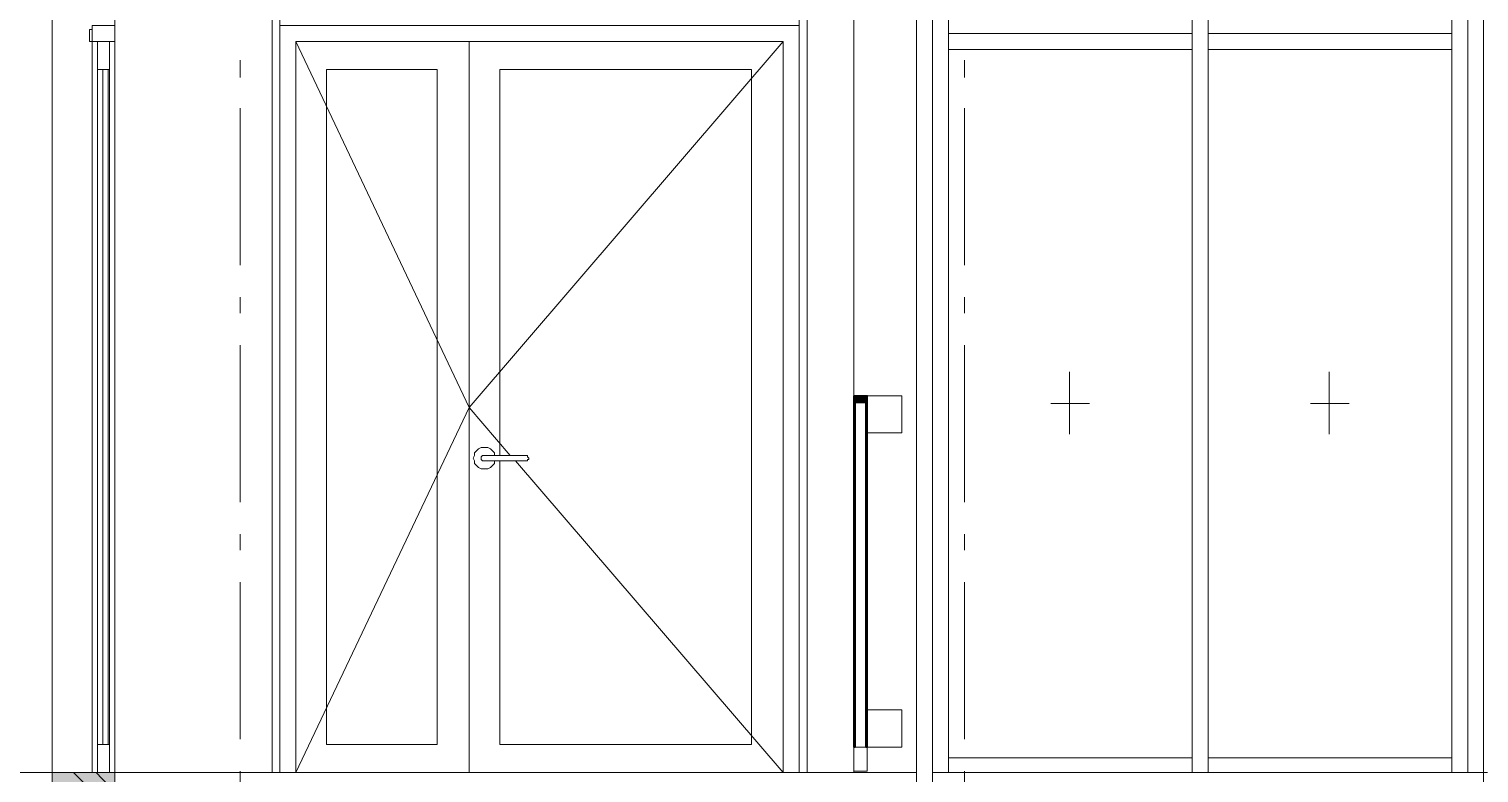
# Model space of a CAD drawing. Header units: millimetres. Extents: x -135211 to 49383, y -8033 to 228499.
# Drawn here: x -96319 to -91709, y 57054 to 59421 of the extents above; entities that cross this region are included whole.
import ezdxf

# ---------------------------------------------------------------- set-up
doc = ezdxf.new("R2010")
doc.units = ezdxf.units.MM
doc.layers.add('PDF _Геометрия', color=7, linetype='Continuous', true_color=0x1d1d1d)
doc.layers.add('PDF _Сплошная заливка', color=7, linetype='Continuous', true_color=0xffffff)

msp = doc.modelspace()

# ---------------------------------------------------------------- hatches: boundary and pattern name
at = {"layer": 'PDF _Сплошная заливка', "transparency": 33554559}
h = msp.add_hatch(color=256, dxfattribs=at)
h.paths.add_polyline_path([(-96045.5, 57056.4), (-96244.5, 57056.4), (-96244.5, 56976), (-96045.5, 56976)])
h.paths.add_polyline_path([(-96244.5, 60256.6), (-96045.5, 60256.6), (-96045.5, 60933.9), (-96244.5, 60933.9)])
h.paths.add_polyline_path([(-96244.5, 59456.6), (-96045.5, 59456.6), (-96045.5, 59854.5), (-96244.5, 59854.5)])
at = {"layer": 'PDF _Сплошная заливка', "true_color": 0x808080, "transparency": 33554559}
msp.add_hatch(color=8, dxfattribs=at).paths.add_polyline_path([(-93696.2, 58254.4), (-93696.2, 58233.2), (-93653.8, 58233.2), (-93653.8, 58254.4)])
h = msp.add_hatch(color=8, dxfattribs=at)
h.paths.add_polyline_path([(-93696.2, 57136.9), (-93691.9, 58233.2), (-93696.2, 58233.2)])
h.paths.add_polyline_path([(-93658.1, 57136.9), (-93653.8, 58233.2), (-93658.1, 58233.2)])

# ---------------------------------------------------------------- linework, layer by layer
at = {"layer": 'PDF _Геометрия', "color": 7, "lineweight": 9}
for points in [[(-95546, 60933.9), (-95546, 57056.4), (-95546, 60933.9), (-96045.5, 60933.9), (-96045.5, 57708.3)], [(-93696.2, 60523.3), (-95546, 60523.3), (-95546, 59456.6), (-93844.3, 59456.6), (-93844.3, 57056.4), (-95546, 57056.4), (-95546, 59456.6), (-95520.6, 59456.6), (-95520.6, 57056.4), (-95520.6, 59431.2), (-93869.7, 59431.2), (-93869.7, 57056.4), (-93920.5, 57056.4), (-93920.5, 59380.4), (-95469.8, 59380.4), (-95469.8, 57056.4), (-95520.6, 57056.4), (-95546, 57056.4)], [(-91757.4, 59803.7), (-91744.7, 59803.7), (-91744.7, 59778.3), (-91744.7, 59854.5), (-91693.9, 59854.5), (-91693.9, 59778.3), (-91693.9, 59380.4), (-91693.9, 57056.4), (-91744.7, 57056.4), (-91744.7, 59380.4), (-91744.7, 59778.3), (-91744.7, 59380.4), (-91744.7, 57056.4), (-91795.5, 57056.4), (-92570.2, 57056.4), (-92570.2, 57103), (-91795.5, 57103), (-91795.5, 57056.4), (-91795.5, 59380.4), (-91795.5, 59778.3), (-91795.5, 59803.7), (-91744.7, 59803.7)], [(-91770.1, 59803.7), (-92595.6, 59803.7), (-93196.7, 59803.7), (-92621, 59803.7), (-92570.2, 59803.7), (-92570.2, 59778.3), (-92570.2, 59380.4), (-92570.2, 57056.4), (-92621, 57056.4), (-92621, 59380.4), (-92621, 59778.3), (-92621, 59803.7), (-92621, 59752.9), (-93196.7, 59752.9)], [(-93696.2, 59748.7), (-93696.2, 59655.5), (-93696.2, 57056.4), (-93696.2, 59494.7), (-93704.6, 59494.7), (-93704.6, 59498.9), (-93704.6, 59621.7), (-93704.6, 59625.9), (-93704.6, 59630.1), (-93704.6, 59634.4), (-93704.6, 59638.6), (-93704.6, 59642.8), (-93704.6, 59655.5), (-93696.2, 59655.5), (-93497.2, 59655.5), (-93497.2, 57708.3), (-93497.2, 59240.7)], [(-93497.2, 56324.1), (-91693.9, 56324.1), (-91693.9, 56976), (-93446.4, 56976), (-93446.4, 59655.5), (-93446.4, 56976), (-93497.2, 56976), (-93497.2, 59655.5), (-93446.4, 59655.5), (-93446.4, 59380.4), (-93446.4, 57056.4), (-93395.6, 57056.4), (-93395.6, 59380.4), (-93395.6, 59655.5)], [(-93696.2, 57056.4), (-93696.2, 59634.4), (-93497.2, 59634.4), (-93497.2, 57708.3)], [(-96244.5, 57056.4), (-96244.5, 59456.6), (-96045.5, 59456.6), (-96045.5, 57056.4), (-96045.5, 59380.4)], [(-96117.5, 57056.4), (-96117.5, 59380.4), (-96125.9, 59380.4), (-96125.9, 59418.5), (-96117.5, 59418.5)], [(-96100.5, 57056.4), (-96100.5, 59380.4)], [(-96062.4, 57056.4), (-96062.4, 59380.4)], [(-95469.8, 59380.4), (-94919.5, 58216.3), (-95469.8, 57056.4), (-95469.8, 59380.4), (-94919.5, 59380.4), (-94919.5, 57056.4), (-94208.4, 57056.4)], [(-94771.4, 58047), (-93920.5, 57056.4), (-93920.5, 59380.4), (-94919.5, 59380.4), (-94919.5, 57056.4)], [(-93920.5, 59380.4), (-94919.5, 58216.3), (-94788.3, 58063.9)], [(-95647.6, 59266.1), (-95647.6, 59321.1)], [(-94822.2, 58063.9), (-94822.2, 59291.5), (-94022.1, 59291.5), (-94022.1, 57145.3), (-94822.2, 57145.3), (-94822.2, 58047)], [(-93344.8, 59266.1), (-93344.8, 59321.1)], [(-95647.6, 58669.2), (-95647.6, 59168.7)], [(-93344.8, 58669.2), (-93344.8, 59168.7)], [(-95647.6, 58516.8), (-95647.6, 58567.6)], [(-93344.8, 58516.8), (-93344.8, 58567.6)], [(-95647.6, 57915.8), (-95647.6, 58415.3)], [(-93344.8, 57915.8), (-93344.8, 58415.3)], [(-93010.4, 58330.6), (-93010.4, 58131.6)], [(-92185, 58330.6), (-92185, 58131.6)], [(-93696.2, 58135.9), (-93696.2, 58254.4), (-93543.8, 58254.4), (-93543.8, 58135.9), (-93653.8, 58135.9)], [(-93653.8, 58233.2), (-93653.8, 57060.7), (-93696.2, 57060.7), (-93696.2, 58233.2)], [(-93658.1, 58233.2), (-93658.1, 57136.9), (-93691.9, 57136.9), (-93691.9, 58233.2)], [(-92946.9, 58229), (-93069.7, 58229)], [(-92121.5, 58229), (-92244.2, 58229)], [(-95647.6, 57763.4), (-95647.6, 57814.2)], [(-93344.8, 57763.4), (-93344.8, 57814.2)], [(-95647.6, 57162.3), (-95647.6, 57661.8)], [(-93344.8, 57162.3), (-93344.8, 57661.8)], [(-93696.2, 57136.9), (-93696.2, 57255.4)], [(-93653.8, 57255.4), (-93543.8, 57255.4), (-93543.8, 57136.9), (-93653.8, 57136.9)], [(-95647.6, 57009.9), (-95647.6, 57060.7)], [(-93658.1, 57060.7), (-93691.9, 57060.7)], [(-93446.4, 57056.4), (-91693.9, 57056.4), (-91693.9, 56976), (-93446.4, 56976), (-93497.2, 56976)], [(-93344.8, 57009.9), (-93344.8, 57060.7)], [(-92887.6, 57056.4), (-92845.3, 57056.4)], [(-92803, 57056.4), (-92739.5, 57056.4)], [(-92697.2, 57056.4), (-92633.7, 57056.4)], [(-92595.6, 57056.4), (-92527.8, 57056.4)], [(-92489.7, 57056.4), (-92422, 57056.4)], [(-92383.9, 57056.4), (-92316.2, 57056.4)], [(-92278.1, 57056.4), (-92210.3, 57056.4)], [(-92172.3, 57056.4), (-92104.5, 57056.4)], [(-92066.4, 57056.4), (-91998.7, 57056.4)], [(-91960.6, 57056.4), (-91892.9, 57056.4)], [(-91854.8, 57056.4), (-91787, 57056.4)], [(-91748.9, 57056.4), (-91681.2, 57056.4)]]:
    msp.add_lwpolyline(points, dxfattribs=at)
for points in [[(-96045.5, 59431.2), (-96117.5, 59431.2), (-96117.5, 59380.4), (-96045.5, 59380.4)], [(-93844.3, 59456.6), (-93844.3, 57056.4), (-93869.7, 57056.4), (-93869.7, 59456.6)], [(-96100.5, 59380.4), (-96100.5, 59291.5), (-96062.4, 59291.5), (-96062.4, 59380.4)], [(-93395.6, 59405.8), (-92621, 59405.8), (-92621, 59355), (-93395.6, 59355)], [(-92570.2, 59405.8), (-91795.5, 59405.8), (-91795.5, 59355), (-92570.2, 59355)], [(-96100.5, 59291.5), (-96100.5, 57145.3), (-96100.5, 57056.4), (-96062.4, 57056.4), (-96062.4, 57145.3), (-96100.5, 57145.3)], [(-96083.6, 59291.5), (-96083.6, 57145.3), (-96066.7, 57145.3), (-96066.7, 59291.5)], [(-96062.4, 57145.3), (-96062.4, 59291.5)], [(-95021.1, 59291.5), (-95372.5, 59291.5), (-95372.5, 57145.3), (-95021.1, 57145.3)], [(-94906.8, 58055.4), (-94902.6, 58047), (-94902.6, 58038.5), (-94894.1, 58030), (-94889.9, 58025.8), (-94881.4, 58021.6), (-94872.9, 58021.6), (-94860.3, 58021.6), (-94851.8, 58025.8), (-94847.6, 58030), (-94839.1, 58038.5), (-94839.1, 58047), (-94868.7, 58047), (-94872.9, 58047), (-94877.2, 58047), (-94881.4, 58051.2), (-94881.4, 58055.4), (-94881.4, 58059.7), (-94877.2, 58063.9), (-94872.9, 58063.9), (-94868.7, 58063.9), (-94839.1, 58063.9), (-94839.1, 58072.4), (-94847.6, 58080.8), (-94851.8, 58085.1), (-94860.3, 58089.3), (-94872.9, 58089.3), (-94881.4, 58089.3), (-94889.9, 58085.1), (-94894.1, 58080.8), (-94902.6, 58072.4), (-94902.6, 58063.9)], [(-94868.7, 58047), (-94741.7, 58047), (-94737.5, 58047), (-94733.3, 58047), (-94733.3, 58051.2), (-94729, 58051.2), (-94729, 58055.4), (-94733.3, 58059.7), (-94733.3, 58063.9), (-94737.5, 58063.9), (-94741.7, 58063.9), (-94868.7, 58063.9), (-94872.9, 58063.9), (-94877.2, 58063.9), (-94881.4, 58059.7), (-94881.4, 58055.4), (-94881.4, 58051.2), (-94877.2, 58047), (-94872.9, 58047)], [(-92621, 57056.4), (-93395.6, 57056.4), (-93395.6, 57103), (-92621, 57103)], [(-103296.8, 56976), (-96045.5, 56976), (-96045.5, 57039.5), (-96045.5, 57048), (-96045.5, 57056.4), (-103296.8, 57056.4), (-103296.8, 57048), (-103296.8, 57039.5)], [(-96045.5, 56976), (-96045.5, 57056.4), (-96244.5, 57056.4), (-96244.5, 56976)], [(-96045.5, 56976), (-93497.2, 56976), (-93497.2, 57039.5), (-93497.2, 57048), (-93497.2, 57056.4), (-96045.5, 57056.4), (-96045.5, 57048), (-96045.5, 57039.5)]]:
    msp.add_lwpolyline(points, close=True, dxfattribs=at)
at = {"layer": 'PDF _Геометрия', "color": 171, "lineweight": 9, "true_color": 0x8080ff}
msp.add_lwpolyline([(-95372.5, 59291.5), (-95021.1, 59291.5), (-95021.1, 57145.3), (-95372.5, 57145.3)], close=True, dxfattribs=at)
msp.add_lwpolyline([(-94822.2, 58063.9), (-94822.2, 59291.5), (-94022.1, 59291.5), (-94022.1, 57145.3), (-94822.2, 57145.3), (-94822.2, 58047)], dxfattribs=at)
at = {"layer": 'PDF _Геометрия', "color": 7, "lineweight": 30}
for points in [[(-93653.8, 58233.2), (-93653.8, 58254.4), (-93696.2, 58254.4), (-93696.2, 58233.2)], [(-93696.2, 57136.9), (-93691.9, 57136.9), (-93691.9, 58233.2), (-93696.2, 58233.2)], [(-93691.9, 58237.5), (-93691.9, 58250.2), (-93658.1, 58250.2), (-93658.1, 58237.5)], [(-93658.1, 57136.9), (-93653.8, 57136.9), (-93653.8, 58233.2), (-93658.1, 58233.2)]]:
    msp.add_lwpolyline(points, close=True, dxfattribs=at)
at = {"layer": 'PDF _Геометрия', "lineweight": 9}
for points in [[(-96096.3, 56976), (-96176.7, 57056.4)], [(-96045.5, 56992.9), (-96104.8, 57056.4)]]:
    msp.add_lwpolyline(points, dxfattribs=at)

doc.saveas('drawing.dxf')
